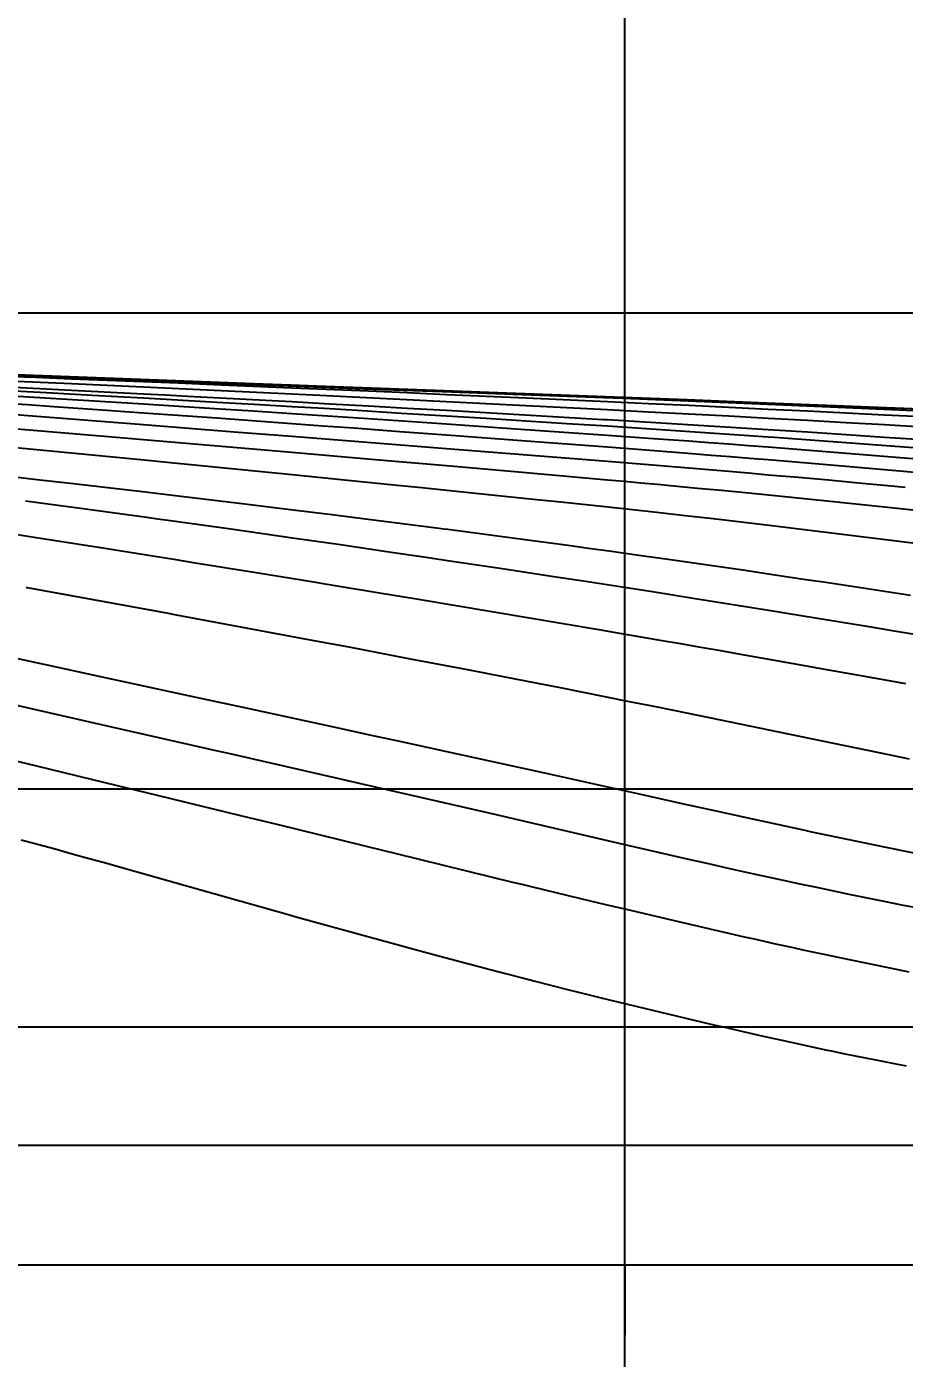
# Model space of a CAD drawing. Header units: millimetres. Extents: x -190954 to 154095, y 101 to 64253.
# Drawn here: x 169.76 to 180.52, y 124.01 to 140.33 of the extents above; entities that cross this region are included whole.
import ezdxf

# ---------------------------------------------------------------- set-up
doc = ezdxf.new("R2010")
doc.units = ezdxf.units.MM
for name, color, linetype in [('GRID', 179, 'Continuous'), ('WL025', 179, 'Continuous'), ('WL05', 179, 'Continuous'), ('WL075', 179, 'Continuous'), ('WL1', 179, 'Continuous'), ('WL10', 179, 'Continuous'), ('WL12', 179, 'Continuous'), ('WL14', 179, 'Continuous'), ('WL15', 179, 'Continuous'), ('WL16', 179, 'Continuous'), ('WL18', 179, 'Continuous'), ('WL2', 179, 'Continuous'), ('WL20', 179, 'Continuous'), ('WL25', 179, 'Continuous'), ('WL3', 179, 'Continuous'), ('WL4', 179, 'Continuous'), ('WL5', 179, 'Continuous'), ('WL6', 179, 'Continuous'), ('WL7', 179, 'Continuous'), ('WL8', 179, 'Continuous'), ('WL9', 179, 'Continuous')]:
    doc.layers.add(name, color=color, linetype=linetype)
doc.styles.add('SLDTEXTSTYLE0', font='TXT', dxfattribs={"width": 0.75})
doc.dimstyles.new('SLDDIMSTYLE0', dxfattribs={"dimtxt": 3.175, "dimasz": 3.302, "dimexe": 0, "dimexo": 0.0625, "dimgap": 0.79375, "dimtad": 0, "dimtih": 1, "dimtoh": 1, "dimlfac": 1500, "dimrnd": 1e-09, "dimzin": 4, "dimdsep": 46, "dimtxsty": 'SLDTEXTSTYLE0', "dimsah": 1, "dimcen": 0.09, "dimadec": 0, "dimazin": 1, "dimtfac": 1, "dimtofl": 0, "dimtmove": 0, "dimatfit": 3, "dimfxl": 0, "dimfrac": 2, "dimtolj": 1, "dimtzin": 12, "dimarcsym": 0})

# ---------------------------------------------------------------- blocks, each defined once
blk = doc.blocks.new('_D')
at = {"layer": 'WL20'}
for p, q in [((25.597, 126.417), (25.597, 168.839)), ((227.596, 126.417), (227.596, 168.839)), ((25.597, 165.664), (126.8, 165.664)), ((227.596, 165.664), (146.741, 165.664))]:
    blk.add_line(p, q, dxfattribs=at)
for points in [[(25.597, 165.664), (28.899, 165.156), (28.899, 166.172)], [(227.596, 165.664), (224.294, 166.172), (224.294, 165.156)]]:
    blk.add_solid(points, dxfattribs=at)
at = {"layer": 'WL20', "insert": (126.8, 167.237), "char_height": 3.175, "attachment_point": 1, "style": 'SLDTEXTSTYLE0'}
blk.add_mtext('302998.00', dxfattribs=at)

msp = doc.modelspace()

# ---------------------------------------------------------------- linework, layer by layer
at = {"layer": 'GRID', "color": 135}
for p, q in [((177.0972687, 125.1466667), (177.0972687, 154.8319333)), ((177.0972687, 111.8133333), (177.0972687, 138.48)), ((251.23, 136.8133333), (21.19727, 136.8133333)), ((251.23, 130.98), (21.19727, 130.98)), ((251.23, 128.0633333), (21.19727, 128.0633333)), ((251.23, 126.6133333), (21.19727, 126.6133333)), ((251.23, 125.1466667), (21.19727, 125.1466667))]:
    msp.add_line(p, q, dxfattribs=at)
at = {"layer": 'GRID', "color": 255}
msp.add_line((177.0972687, 125.1466667), (177.0972687, 124.290536), dxfattribs=at)
at = {"layer": 'WL025', "color": 11}
for p, q in [((169.6977107, 130.3617613), (170.1112987, 130.248384)), ((170.1112987, 130.248384), (170.3204447, 130.1907107)), ((170.3204447, 130.1907107), (170.5311653, 130.1323533)), ((170.5311653, 130.1323533), (170.7158467, 130.0809953)), ((170.7158467, 130.0809953), (170.901718, 130.0291027)), ((170.901718, 130.0291027), (171.0887747, 129.9766707)), ((171.0887747, 129.9766707), (171.2770007, 129.923716)), ((171.2770007, 129.923716), (171.740216, 129.792534)), ((171.740216, 129.792534), (172.9868833, 129.4393107)), ((172.9868833, 129.4393107), (173.0510187, 129.421278)), ((173.0510187, 129.421278), (174.584852, 128.9981973)), ((174.584852, 128.9981973), (174.7362433, 128.957462)), ((174.7362433, 128.957462), (174.888466, 128.916718)), ((174.888466, 128.916718), (175.2591893, 128.8184067)), ((175.2591893, 128.8184067), (175.4461513, 128.769336)), ((175.4461513, 128.769336), (175.634098, 128.7203627)), ((175.634098, 128.7203627), (175.8229733, 128.67151)), ((175.8229733, 128.67151), (176.01271, 128.6228093)), ((176.01271, 128.6228093), (176.3945233, 128.5259707)), ((176.3945233, 128.5259707), (176.5263873, 128.492888)), ((176.5263873, 128.492888), (176.6585487, 128.4599253)), ((176.6585487, 128.4599253), (176.79099, 128.427086)), ((176.79099, 128.427086), (176.9236927, 128.3943773)), ((176.9236927, 128.3943773), (177.3308773, 128.2952473)), ((177.3308773, 128.2952473), (177.535146, 128.2462267)), ((177.535146, 128.2462267), (177.7397733, 128.1976007)), ((177.7397733, 128.1976007), (177.9447013, 128.1493847)), ((177.9447013, 128.1493847), (178.1498587, 128.1016047)), ((178.1498587, 128.1016047), (178.3551853, 128.0542767)), ((178.3551853, 128.0542767), (178.5606193, 128.00742)), ((178.5606193, 128.00742), (178.789726, 127.955746)), ((178.789726, 127.955746), (179.018814, 127.9046987)), ((179.018814, 127.9046987), (179.1497907, 127.8758613)), ((179.1497907, 127.8758613), (179.2800193, 127.847528)), ((179.2800193, 127.847528), (179.4095033, 127.8196893)), ((179.4095033, 127.8196893), (179.5382453, 127.7923387)), ((179.5382453, 127.7923387), (179.6662527, 127.765464)), ((179.6662527, 127.765464), (179.793528, 127.7390607)), ((179.793528, 127.7390607), (179.920076, 127.7131187)), ((179.920076, 127.7131187), (180.04589, 127.6876407)), ((180.04589, 127.6876407), (180.171012, 127.662586)), ((180.171012, 127.662586), (180.29541, 127.6379787)), ((180.29541, 127.6379787), (180.4191033, 127.6138007)), ((180.4191033, 127.6138007), (180.5420967, 127.5900433))]:
    msp.add_line(p, q, dxfattribs=at)
at = {"layer": 'WL05', "color": 11}
for p, q in [((169.143718, 131.446314), (169.8686787, 131.2701587)), ((169.8686787, 131.2701587), (170.7361627, 131.0598887)), ((170.7361627, 131.0598887), (171.364538, 130.9074553)), ((171.364538, 130.9074553), (172.4017593, 130.6550127)), ((172.4017593, 130.6550127), (172.8457607, 130.5465467)), ((172.8457607, 130.5465467), (174.141544, 130.22886)), ((174.141544, 130.22886), (174.293066, 130.1916573)), ((174.293066, 130.1916573), (175.7181573, 129.8428893)), ((175.7181573, 129.8428893), (175.8332727, 129.8149113)), ((175.8332727, 129.8149113), (175.948596, 129.786948)), ((175.948596, 129.786948), (176.5528327, 129.6414033)), ((176.5528327, 129.6414033), (176.85686, 129.5689673)), ((176.85686, 129.5689673), (177.162988, 129.4965733)), ((177.162988, 129.4965733), (177.4903827, 129.4194167)), ((177.4903827, 129.4194167), (177.8229327, 129.34139)), ((177.8229327, 129.34139), (178.068216, 129.2843393)), ((178.068216, 129.2843393), (178.1907367, 129.2561107)), ((178.1907367, 129.2561107), (178.31315, 129.2280887)), ((178.31315, 129.2280887), (178.4354407, 129.200278)), ((178.4354407, 129.200278), (178.5575887, 129.1726847)), ((178.5575887, 129.1726847), (178.6795787, 129.1453133)), ((178.6795787, 129.1453133), (178.801396, 129.1181673)), ((178.801396, 129.1181673), (178.920524, 129.091804)), ((178.920524, 129.091804), (179.0394587, 129.065664)), ((179.0394587, 129.065664), (179.1581873, 129.0397507)), ((179.1581873, 129.0397507), (179.276698, 129.0140667)), ((179.276698, 129.0140667), (179.39498, 128.9886133)), ((179.39498, 128.9886133), (179.5130227, 128.9633933)), ((179.5130227, 128.9633933), (179.6308153, 128.9384087)), ((179.6308153, 128.9384087), (179.7483487, 128.9136607)), ((179.7483487, 128.9136607), (179.8876513, 128.8845633)), ((179.8876513, 128.8845633), (180.026562, 128.8558033)), ((180.026562, 128.8558033), (180.1650673, 128.8273807)), ((180.1650673, 128.8273807), (180.303154, 128.7992967)), ((180.303154, 128.7992967), (180.4408133, 128.7715507)), ((180.4408133, 128.7715507), (180.578032, 128.7441433))]:
    msp.add_line(p, q, dxfattribs=at)
at = {"layer": 'WL075', "color": 11}
for p, q in [((168.9867713, 132.1610727), (170.391658, 131.8396733)), ((170.391658, 131.8396733), (170.5885527, 131.794874)), ((170.5885527, 131.794874), (172.0802767, 131.45596)), ((172.0802767, 131.45596), (172.2526053, 131.416784)), ((172.2526053, 131.416784), (173.8403413, 131.054628)), ((173.8403413, 131.054628), (173.9087087, 131.0389707)), ((173.9087087, 131.0389707), (175.5173053, 130.668932)), ((175.5173053, 130.668932), (175.6729373, 130.632984)), ((175.6729373, 130.632984), (177.0741, 130.3088993)), ((177.0741, 130.3088993), (177.5728673, 130.193706)), ((177.5728673, 130.193706), (177.8377687, 130.1328727)), ((177.8377687, 130.1328727), (178.100396, 130.0731273)), ((178.100396, 130.0731273), (178.3607733, 130.014506)), ((178.3607733, 130.014506), (178.6189307, 129.9570407)), ((178.6189307, 129.9570407), (178.8273953, 129.9111493)), ((178.8273953, 129.9111493), (179.03443, 129.8660513)), ((179.03443, 129.8660513), (179.2400553, 129.821756)), ((179.2400553, 129.821756), (179.4442927, 129.7782693)), ((179.4442927, 129.7782693), (179.6526313, 129.7344533)), ((179.6526313, 129.7344533), (179.859554, 129.691496)), ((179.859554, 129.691496), (180.065086, 129.649398)), ((180.065086, 129.649398), (180.2692527, 129.6081553)), ((180.2692527, 129.6081553), (180.3880833, 129.584422)), ((180.3880833, 129.584422), (180.5064607, 129.560978)), ((180.5064607, 129.560978), (180.6243907, 129.5378233))]:
    msp.add_line(p, q, dxfattribs=at)
at = {"layer": 'WL1', "color": 11}
for p, q in [((168.9594173, 132.732048), (170.124018, 132.4799307)), ((170.124018, 132.4799307), (170.6489633, 132.3660467)), ((170.6489633, 132.3660467), (171.8381933, 132.1089493)), ((171.8381933, 132.1089493), (172.4719153, 131.9721)), ((172.4719153, 131.9721), (173.6191873, 131.7239407)), ((173.6191873, 131.7239407), (173.96729, 131.6484333)), ((173.96729, 131.6484333), (174.318056, 131.572212)), ((174.318056, 131.572212), (174.891742, 131.447212)), ((174.891742, 131.447212), (175.4724433, 131.3202013)), ((175.4724433, 131.3202013), (175.7901787, 131.2504853)), ((175.7901787, 131.2504853), (176.1099507, 131.1801593)), ((176.1099507, 131.1801593), (177.3982487, 130.8951933)), ((177.3982487, 130.8951933), (177.8142147, 130.802946)), ((177.8142147, 130.802946), (178.192854, 130.7193593)), ((178.192854, 130.7193593), (178.5671413, 130.6372373)), ((178.5671413, 130.6372373), (179.302786, 130.477834)), ((179.302786, 130.477834), (179.3847613, 130.4602713)), ((179.3847613, 130.4602713), (179.4665213, 130.4428)), ((179.4665213, 130.4428), (180.2933047, 130.2689847)), ((180.2933047, 130.2689847), (181.0984053, 130.1056227))]:
    msp.add_line(p, q, dxfattribs=at)
at = {"layer": 'WL10', "color": 11}
for p, q in [((169.4530733, 135.9149373), (170.3144393, 135.8723247)), ((170.3144393, 135.8723247), (171.1950587, 135.8273647)), ((171.1950587, 135.8273647), (171.4652993, 135.813302)), ((171.4652993, 135.813302), (171.7373033, 135.7990273)), ((171.7373033, 135.7990273), (172.3710093, 135.7653213)), ((172.3710093, 135.7653213), (173.0140887, 135.730506)), ((173.0140887, 135.730506), (173.48089, 135.7048713)), ((173.48089, 135.7048713), (173.9525093, 135.6786807)), ((173.9525093, 135.6786807), (174.4289487, 135.6519407)), ((174.4289487, 135.6519407), (174.9102067, 135.6246593)), ((174.9102067, 135.6246593), (176.8307633, 135.5133973)), ((176.8307633, 135.5133973), (176.8834373, 135.5102987)), ((176.8834373, 135.5102987), (178.853708, 135.3898013)), ((178.853708, 135.3898013), (179.3333, 135.3589953)), ((179.3333, 135.3589953), (179.807702, 135.3279047)), ((179.807702, 135.3279047), (180.2769147, 135.2965213)), ((180.2769147, 135.2965213), (180.7409367, 135.26484))]:
    msp.add_line(p, q, dxfattribs=at)
at = {"layer": 'WL12', "color": 11}
for p, q in [((169.4519913, 135.9898027), (170.3136467, 135.951966)), ((170.3136467, 135.951966), (170.7516727, 135.9322807)), ((170.7516727, 135.9322807), (171.1945, 135.91209)), ((171.1945, 135.91209), (173.013858, 135.8263773)), ((173.013858, 135.8263773), (173.274878, 135.8137533)), ((173.274878, 135.8137533), (174.910152, 135.7330913)), ((174.910152, 135.7330913), (175.396254, 135.7086547)), ((175.396254, 135.7086547), (175.8871687, 135.6837927)), ((175.8871687, 135.6837927), (176.382896, 135.6585193)), ((176.382896, 135.6585193), (176.8834373, 135.6328467)), ((176.8834373, 135.6328467), (177.38379, 135.606922)), ((177.38379, 135.606922), (177.8789527, 135.58088)), ((177.8789527, 135.58088), (178.3689253, 135.5547173)), ((178.3689253, 135.5547173), (178.853708, 135.52843)), ((178.853708, 135.52843), (179.3333, 135.5020133)), ((179.3333, 135.5020133), (179.807702, 135.4754633)), ((179.807702, 135.4754633), (180.2769147, 135.4487753)), ((180.2769147, 135.4487753), (180.7409367, 135.4219453))]:
    msp.add_line(p, q, dxfattribs=at)
at = {"layer": 'WL14', "color": 11}
for p, q in [((169.4482807, 136.04474), (169.8771553, 136.028446)), ((169.8771553, 136.028446), (170.3107913, 136.0117007)), ((170.3107913, 136.0117007), (171.1923567, 135.976844)), ((171.1923567, 135.976844), (171.6223787, 135.9594627)), ((171.6223787, 135.9594627), (172.0568, 135.941664)), ((172.0568, 135.941664), (172.5321907, 135.9219247)), ((172.5321907, 135.9219247), (173.0127467, 135.9017067)), ((173.0127467, 135.9017067), (173.9516167, 135.8615033)), ((173.9516167, 135.8615033), (174.4282293, 135.84077)), ((174.4282293, 135.84077), (174.9096293, 135.8196287)), ((174.9096293, 135.8196287), (175.8868027, 135.77617)), ((175.8868027, 135.77617), (176.8831487, 135.7312247)), ((176.8831487, 135.7312247), (177.383522, 135.7083653)), ((177.383522, 135.7083653), (177.878704, 135.6854407)), ((177.878704, 135.6854407), (178.368696, 135.6624473)), ((178.368696, 135.6624473), (178.853498, 135.639384)), ((178.853498, 135.639384), (179.3331087, 135.6162473)), ((179.3331087, 135.6162473), (179.8075293, 135.593034)), ((179.8075293, 135.593034), (180.2767587, 135.5697427)), ((180.2767587, 135.5697427), (180.740798, 135.5463687))]:
    msp.add_line(p, q, dxfattribs=at)
at = {"layer": 'WL15', "color": 11}
for p, q in [((169.7579833, 133.456288), (169.7681253, 133.454442)), ((169.7681253, 133.454442), (171.496288, 133.1374093)), ((171.496288, 133.1374093), (171.5949153, 133.1191687)), ((171.5949153, 133.1191687), (173.3053727, 132.80012)), ((173.3053727, 132.80012), (173.50762, 132.7620313)), ((173.50762, 132.7620313), (173.7107593, 132.7236893)), ((173.7107593, 132.7236893), (174.4439067, 132.584552)), ((174.4439067, 132.584552), (174.8148313, 132.5136607)), ((174.8148313, 132.5136607), (175.1886827, 132.441848)), ((175.1886827, 132.441848), (175.6047673, 132.3614387)), ((175.6047673, 132.3614387), (176.0244707, 132.2797653)), ((176.0244707, 132.2797653), (176.3032653, 132.2251673)), ((176.3032653, 132.2251673), (176.58365, 132.1699527)), ((176.58365, 132.1699527), (176.8656293, 132.1140893)), ((176.8656293, 132.1140893), (177.1492087, 132.0575413)), ((177.1492087, 132.0575413), (177.431804, 132.0007093)), ((177.431804, 132.0007093), (177.712424, 131.9437033)), ((177.712424, 131.9437033), (177.9910113, 131.8867613)), ((177.9910113, 131.8867613), (178.26753, 131.8300367)), ((178.26753, 131.8300367), (179.0986547, 131.6586247)), ((179.0986547, 131.6586247), (180.2104853, 131.428554)), ((180.2104853, 131.428554), (180.5791473, 131.3524867))]:
    msp.add_line(p, q, dxfattribs=at)
at = {"layer": 'WL16', "color": 11}
for p, q in [((169.4339847, 136.0669353), (171.1796793, 136.0034667)), ((171.1796793, 136.0034667), (171.6441967, 135.986196)), ((171.6441967, 135.986196), (173.0015867, 135.93479)), ((173.0015867, 135.93479), (173.9411327, 135.89841)), ((173.9411327, 135.89841), (174.8997513, 135.8606567)), ((174.8997513, 135.8606567), (175.87745, 135.8215427)), ((175.87745, 135.8215427), (176.8742373, 135.781096)), ((176.8742373, 135.781096), (177.37481, 135.7605513)), ((177.37481, 135.7605513), (177.8701933, 135.7400153)), ((177.8701933, 135.7400153), (178.360388, 135.7194867)), ((178.360388, 135.7194867), (178.8453933, 135.6989627)), ((178.8453933, 135.6989627), (179.3252093, 135.678442)), ((179.3252093, 135.678442), (179.799836, 135.6579227)), ((179.799836, 135.6579227), (180.2692727, 135.637402)), ((180.2692727, 135.637402), (180.7335193, 135.616878))]:
    msp.add_line(p, q, dxfattribs=at)
at = {"layer": 'WL18', "color": 11}
for p, q in [((169.4133113, 136.070354), (171.1597973, 136.00581)), ((171.1597973, 136.00581), (172.9826707, 135.938204)), ((172.9826707, 135.938204), (174.8819247, 135.867216)), ((174.8819247, 135.867216), (176.857576, 135.792694)), ((176.857576, 135.792694), (177.8541327, 135.7547587)), ((177.8541327, 135.7547587), (178.8299407, 135.7172387)), ((178.8299407, 135.7172387), (179.7849987, 135.680126)), ((179.7849987, 135.680126), (180.719306, 135.6434093))]:
    msp.add_line(p, q, dxfattribs=at)
at = {"layer": 'WL2', "color": 11}
for p, q in [((169.5707873, 134.11262), (169.7769993, 134.0806567)), ((169.7769993, 134.0806567), (169.9843453, 134.04841)), ((169.9843453, 134.04841), (170.6425033, 133.9453253)), ((170.6425033, 133.9453253), (171.31178, 133.839356)), ((171.31178, 133.839356), (171.569382, 133.798266)), ((171.569382, 133.798266), (171.828596, 133.7567527)), ((171.828596, 133.7567527), (172.474486, 133.6526113)), ((172.474486, 133.6526113), (173.130224, 133.5459013)), ((173.130224, 133.5459013), (173.5942373, 133.4698287)), ((173.5942373, 133.4698287), (174.063108, 133.39251)), ((174.063108, 133.39251), (174.5425407, 133.313008)), ((174.5425407, 133.313008), (175.026998, 133.2322387)), ((175.026998, 133.2322387), (176.7777153, 132.9370167)), ((176.7777153, 132.9370167), (177.00366, 132.89856)), ((177.00366, 132.89856), (177.5050807, 132.8126833)), ((177.5050807, 132.8126833), (177.7536307, 132.7697827)), ((177.7536307, 132.7697827), (178.0007347, 132.7269107)), ((178.0007347, 132.7269107), (178.246388, 132.6840707)), ((178.246388, 132.6840707), (178.490586, 132.6412667)), ((178.490586, 132.6412667), (178.974598, 132.5557813)), ((178.974598, 132.5557813), (179.273062, 132.5026347)), ((179.273062, 132.5026347), (179.5692347, 132.44957)), ((179.5692347, 132.44957), (179.8940347, 132.391)), ((179.8940347, 132.391), (180.2160047, 132.332552)), ((180.2160047, 132.332552), (180.5351307, 132.274238))]:
    msp.add_line(p, q, dxfattribs=at)
at = {"layer": 'WL20', "color": 11}
for p, q in [((169.388774, 136.0623953), (170.2525773, 136.028042)), ((170.2525773, 136.028042), (171.1355627, 135.9934847)), ((171.1355627, 135.9934847), (172.037728, 135.9587107)), ((172.037728, 135.9587107), (172.9590733, 135.9237067)), ((172.9590733, 135.9237067), (173.8995973, 135.888462)), ((173.8995973, 135.888462), (174.8593, 135.8529687)), ((174.8593, 135.8529687), (175.8381813, 135.81722)), ((175.8381813, 135.81722), (176.8362427, 135.7812127)), ((176.8362427, 135.7812127), (178.810068, 135.7106733)), ((178.810068, 135.7106733), (180.7009373, 135.643588))]:
    msp.add_line(p, q, dxfattribs=at)
at = {"layer": 'WL25', "color": 11}
for p, q in [((169.7489513, 134.512916), (170.4857353, 134.4151093)), ((170.4857353, 134.4151093), (171.2369167, 134.313202)), ((171.2369167, 134.313202), (171.3678013, 134.2952473)), ((171.3678013, 134.2952473), (171.4991493, 134.2771707)), ((171.4991493, 134.2771707), (172.2671987, 134.1702587)), ((172.2671987, 134.1702587), (172.6569807, 134.1152087)), ((172.6569807, 134.1152087), (173.050588, 134.059084)), ((173.050588, 134.059084), (173.3151733, 134.0210587)), ((173.3151733, 134.0210587), (173.5814547, 133.9825527)), ((173.5814547, 133.9825527), (174.2595647, 133.8834527)), ((174.2595647, 133.8834527), (174.6026513, 133.832764)), ((174.6026513, 133.832764), (174.948426, 133.7813193)), ((174.948426, 133.7813193), (175.2573733, 133.73506)), ((175.2573733, 133.73506), (175.5684393, 133.6882127)), ((175.5684393, 133.6882127), (176.196932, 133.5927667)), ((176.196932, 133.5927667), (176.5622187, 133.5368293)), ((176.5622187, 133.5368293), (176.9303213, 133.4801333)), ((176.9303213, 133.4801333), (177.4336193, 133.401932)), ((177.4336193, 133.401932), (177.6832227, 133.3627953)), ((177.6832227, 133.3627953), (177.931454, 133.3236747)), ((177.931454, 133.3236747), (178.9106213, 133.1671633)), ((178.9106213, 133.1671633), (179.0831927, 133.139212)), ((179.0831927, 133.139212), (179.2550533, 133.111302)), ((179.2550533, 133.111302), (180.0361807, 132.9830833)), ((180.0361807, 132.9830833), (180.4210693, 132.919132)), ((180.4210693, 132.919132), (180.8021507, 132.8553173))]:
    msp.add_line(p, q, dxfattribs=at)
at = {"layer": 'WL3', "color": 11}
for p, q in [((169.4827107, 134.8241233), (169.889868, 134.77764)), ((169.889868, 134.77764), (170.3013247, 134.730382)), ((170.3013247, 134.730382), (170.757404, 134.677606)), ((170.757404, 134.677606), (171.2187227, 134.6237427)), ((171.2187227, 134.6237427), (171.5197867, 134.5882967)), ((171.5197867, 134.5882967), (171.8230693, 134.5523373)), ((171.8230693, 134.5523373), (172.436344, 134.4787813)), ((172.436344, 134.4787813), (172.7331373, 134.4427493)), ((172.7331373, 134.4427493), (173.032014, 134.4061613)), ((173.032014, 134.4061613), (173.472618, 134.351638)), ((173.472618, 134.351638), (173.6946107, 134.3238953)), ((173.6946107, 134.3238953), (173.9177373, 134.2958213)), ((173.9177373, 134.2958213), (174.8216867, 134.1800713)), ((174.8216867, 134.1800713), (174.8734527, 134.1733453)), ((174.8734527, 134.1733453), (174.9252787, 134.1665947)), ((174.9252787, 134.1665947), (175.9028713, 134.0372133)), ((175.9028713, 134.0372133), (176.150564, 134.0037927)), ((176.150564, 134.0037927), (176.3995873, 133.9699327)), ((176.3995873, 133.9699327), (176.649972, 133.935642)), ((176.649972, 133.935642), (176.9017313, 133.9009293)), ((176.9017313, 133.9009293), (177.2652127, 133.8503053)), ((177.2652127, 133.8503053), (177.6260307, 133.79939)), ((177.6260307, 133.79939), (177.942762, 133.7541667)), ((177.942762, 133.7541667), (178.257388, 133.7087633)), ((178.257388, 133.7087633), (178.5698973, 133.6632013)), ((178.5698973, 133.6632013), (178.8802807, 133.6174993)), ((178.8802807, 133.6174993), (179.3156007, 133.55266)), ((179.3156007, 133.55266), (179.53165, 133.520174)), ((179.53165, 133.520174), (179.7466227, 133.4876267)), ((179.7466227, 133.4876267), (180.5956727, 133.357158))]:
    msp.add_line(p, q, dxfattribs=at)
at = {"layer": 'WL4', "color": 11}
for p, q in [((169.460736, 135.1838193), (171.2017733, 135.0156067)), ((171.2017733, 135.0156067), (171.5277747, 134.9838513)), ((171.5277747, 134.9838513), (173.019498, 134.8370993)), ((173.019498, 134.8370993), (173.6576073, 134.7734413)), ((173.6576073, 134.7734413), (174.3048193, 134.7082227)), ((174.3048193, 134.7082227), (174.60889, 134.6773327)), ((174.60889, 134.6773327), (174.9149473, 134.6460687)), ((174.9149473, 134.6460687), (175.892244, 134.5449913)), ((175.892244, 134.5449913), (176.3883713, 134.4928953)), ((176.3883713, 134.4928953), (176.8895193, 134.4396973)), ((176.8895193, 134.4396973), (177.18889, 134.4074973)), ((177.18889, 134.4074973), (177.4864253, 134.3750113)), ((177.4864253, 134.3750113), (177.8343533, 134.3364053)), ((177.8343533, 134.3364053), (178.1797347, 134.2974153)), ((178.1797347, 134.2974153), (178.5225687, 134.2580487)), ((178.5225687, 134.2580487), (178.862854, 134.2183147)), ((178.862854, 134.2183147), (180.7230073, 133.9891833))]:
    msp.add_line(p, q, dxfattribs=at)
at = {"layer": 'WL5', "color": 11}
for p, q in [((169.45477, 135.4142487), (170.9572787, 135.287556)), ((170.9572787, 135.287556), (171.1962733, 135.2672313)), ((171.1962733, 135.2672313), (173.015016, 135.1113813)), ((173.015016, 135.1113813), (174.0365587, 135.022992)), ((174.0365587, 135.022992), (174.911004, 134.9468173)), ((174.911004, 134.9468173), (175.888068, 134.8610767)), ((175.888068, 134.8610767), (176.3838967, 134.817284)), ((176.3838967, 134.817284), (176.8846027, 134.7728507)), ((176.8846027, 134.7728507), (177.0885653, 134.754618)), ((177.0885653, 134.754618), (177.2916747, 134.7362647)), ((177.2916747, 134.7362647), (177.49393, 134.717812)), ((177.49393, 134.717812), (177.695332, 134.6992393)), ((177.695332, 134.6992393), (177.9881893, 134.6719013)), ((177.9881893, 134.6719013), (178.2792227, 134.6443273)), ((178.2792227, 134.6443273), (178.568432, 134.6165193)), ((178.568432, 134.6165193), (178.8558167, 134.5884767)), ((178.8558167, 134.5884767), (179.096398, 134.5646887)), ((179.096398, 134.5646887), (179.3356853, 134.5407213)), ((179.3356853, 134.5407213), (179.5736787, 134.5166027)), ((179.5736787, 134.5166027), (179.810378, 134.4923073)), ((179.810378, 134.4923073), (180.0457827, 134.46786)), ((180.0457827, 134.46786), (180.2798933, 134.4432393)), ((180.2798933, 134.4432393), (180.5127087, 134.4184673)), ((180.5127087, 134.4184673), (180.74423, 134.393524))]:
    msp.add_line(p, q, dxfattribs=at)
at = {"layer": 'WL6', "color": 11}
for p, q in [((169.5722327, 135.574972), (171.1956747, 135.4495393)), ((171.1956747, 135.4495393), (172.3058687, 135.3624647)), ((172.3058687, 135.3624647), (173.0143887, 135.3065327)), ((173.0143887, 135.3065327), (174.9102887, 135.1560513)), ((174.9102887, 135.1560513), (175.897062, 135.0775027)), ((175.897062, 135.0775027), (176.8834373, 134.9989673)), ((176.8834373, 134.9989673), (177.38379, 134.9587413)), ((177.38379, 134.9587413), (177.63202, 134.9384847)), ((177.63202, 134.9384847), (177.8789527, 134.9181293)), ((177.8789527, 134.9181293), (178.1245893, 134.897658)), ((178.1245893, 134.897658), (178.3689293, 134.8770653)), ((178.3689293, 134.8770653), (178.611974, 134.8563487)), ((178.611974, 134.8563487), (178.8537227, 134.835508)), ((178.8537227, 134.835508), (179.2248987, 134.8030407)), ((179.2248987, 134.8030407), (179.592978, 134.7702673)), ((179.592978, 134.7702673), (179.9579607, 134.7371853)), ((179.9579607, 134.7371853), (180.3198467, 134.70379)), ((180.3198467, 134.70379), (180.53099, 134.6840307))]:
    msp.add_line(p, q, dxfattribs=at)
at = {"layer": 'WL7', "color": 11}
for p, q in [((169.453612, 135.715914), (169.7728827, 135.6941647)), ((169.7728827, 135.6941647), (170.0948387, 135.672022)), ((170.0948387, 135.672022), (170.7468073, 135.62659)), ((170.7468073, 135.62659), (170.9704747, 135.6108373)), ((170.9704747, 135.6108373), (171.1953787, 135.594918)), ((171.1953787, 135.594918), (172.095172, 135.530506)), ((172.095172, 135.530506), (173.0142447, 135.463692)), ((173.0142447, 135.463692), (173.3928553, 135.435916)), ((173.3928553, 135.435916), (173.774644, 135.4077767)), ((173.774644, 135.4077767), (174.3390433, 135.365964)), ((174.3390433, 135.365964), (174.91025, 135.323418)), ((174.91025, 135.323418), (175.8871933, 135.2502067)), ((175.8871933, 135.2502067), (176.8834373, 135.1750947)), ((176.8834373, 135.1750947), (177.1445293, 135.155254)), ((177.1445293, 135.155254), (177.4042153, 135.1353067)), ((177.4042153, 135.1353067), (177.6624947, 135.1152533)), ((177.6624947, 135.1152533), (177.919368, 135.0950927)), ((177.919368, 135.0950927), (178.1547427, 135.076428)), ((178.1547427, 135.076428), (178.388924, 135.057674)), ((178.388924, 135.057674), (178.6219127, 135.0388293)), ((178.6219127, 135.0388293), (178.853708, 135.0198947)), ((178.853708, 135.0198947), (179.3333, 134.9801167)), ((179.3333, 134.9801167), (179.57115, 134.9600813)), ((179.57115, 134.9600813), (179.807702, 134.9399487)), ((179.807702, 134.9399487), (180.0429573, 134.9197187)), ((180.0429573, 134.9197187), (180.2769147, 134.8993913)), ((180.2769147, 134.8993913), (180.509574, 134.8789667)), ((180.509574, 134.8789667), (180.7409367, 134.8584453))]:
    msp.add_line(p, q, dxfattribs=at)
at = {"layer": 'WL8', "color": 11}
for p, q in [((169.4533573, 135.8105753), (171.1952013, 135.7040133)), ((171.1952013, 135.7040133), (171.630096, 135.676352)), ((171.630096, 135.676352), (172.0695427, 135.648034)), ((172.0695427, 135.648034), (172.5393007, 135.6173873)), ((172.5393007, 135.6173873), (173.0141527, 135.5860453)), ((173.0141527, 135.5860453), (173.9525473, 135.5231507)), ((173.9525473, 135.5231507), (174.910224, 135.4578347)), ((174.910224, 135.4578347), (175.3047593, 135.4306407)), ((175.3047593, 135.4306407), (175.7024773, 135.4030773)), ((175.7024773, 135.4030773), (176.2895567, 135.36214)), ((176.2895567, 135.36214), (176.8834373, 135.3204553)), ((176.8834373, 135.3204553), (177.38379, 135.2848473)), ((177.38379, 135.2848473), (177.63202, 135.266894)), ((177.63202, 135.266894), (177.8789527, 135.2488413)), ((177.8789527, 135.2488413), (178.124588, 135.2306893)), ((178.124588, 135.2306893), (178.3689253, 135.212438)), ((178.3689253, 135.212438), (178.6119653, 135.1940887)), ((178.6119653, 135.1940887), (178.853708, 135.17564)), ((178.853708, 135.17564), (180.6732847, 135.0301827))]:
    msp.add_line(p, q, dxfattribs=at)
at = {"layer": 'WL9', "color": 11}
for p, q in [((169.453292, 135.869758), (170.0078407, 135.8406913)), ((170.0078407, 135.8406913), (170.5704427, 135.8105573)), ((170.5704427, 135.8105573), (170.8815887, 135.7936233)), ((170.8815887, 135.7936233), (171.195144, 135.7763693)), ((171.195144, 135.7763693), (172.094988, 135.725726)), ((172.094988, 135.725726), (172.5521407, 135.6993233)), ((172.5521407, 135.6993233), (173.014114, 135.67222)), ((173.014114, 135.67222), (173.412094, 135.64855)), ((173.412094, 135.64855), (173.813584, 135.6243933)), ((173.813584, 135.6243933), (174.358728, 135.5911767)), ((174.358728, 135.5911767), (174.9102113, 135.5571227)), ((174.9102113, 135.5571227), (175.3962873, 135.5267653)), ((175.3962873, 135.5267653), (175.8871833, 135.4958087)), ((175.8871833, 135.4958087), (176.3829, 135.46427)), ((176.3829, 135.46427), (176.8834373, 135.432166)), ((176.8834373, 135.432166), (178.853708, 135.2996593)), ((178.853708, 135.2996593), (178.9300387, 135.2942873)), ((178.9300387, 135.2942873), (180.7409367, 135.161134))]:
    msp.add_line(p, q, dxfattribs=at)

# ---------------------------------------------------------------- dimensions: what is measured, and where the dimension line sits
at = {"layer": 'WL20'}
dim = msp.add_linear_dim(base=(25.5972687, 165.6644439), p1=(227.595936, 125.1466667), p2=(25.5972687, 125.1466667), dimstyle='SLDDIMSTYLE0', dxfattribs=at)
dim.commit()
dim.dimension.update_dxf_attribs({"geometry": '_D', "text_midpoint": (136.7707445, 165.6644439), "dimtype": 160})

doc.saveas('drawing.dxf')
